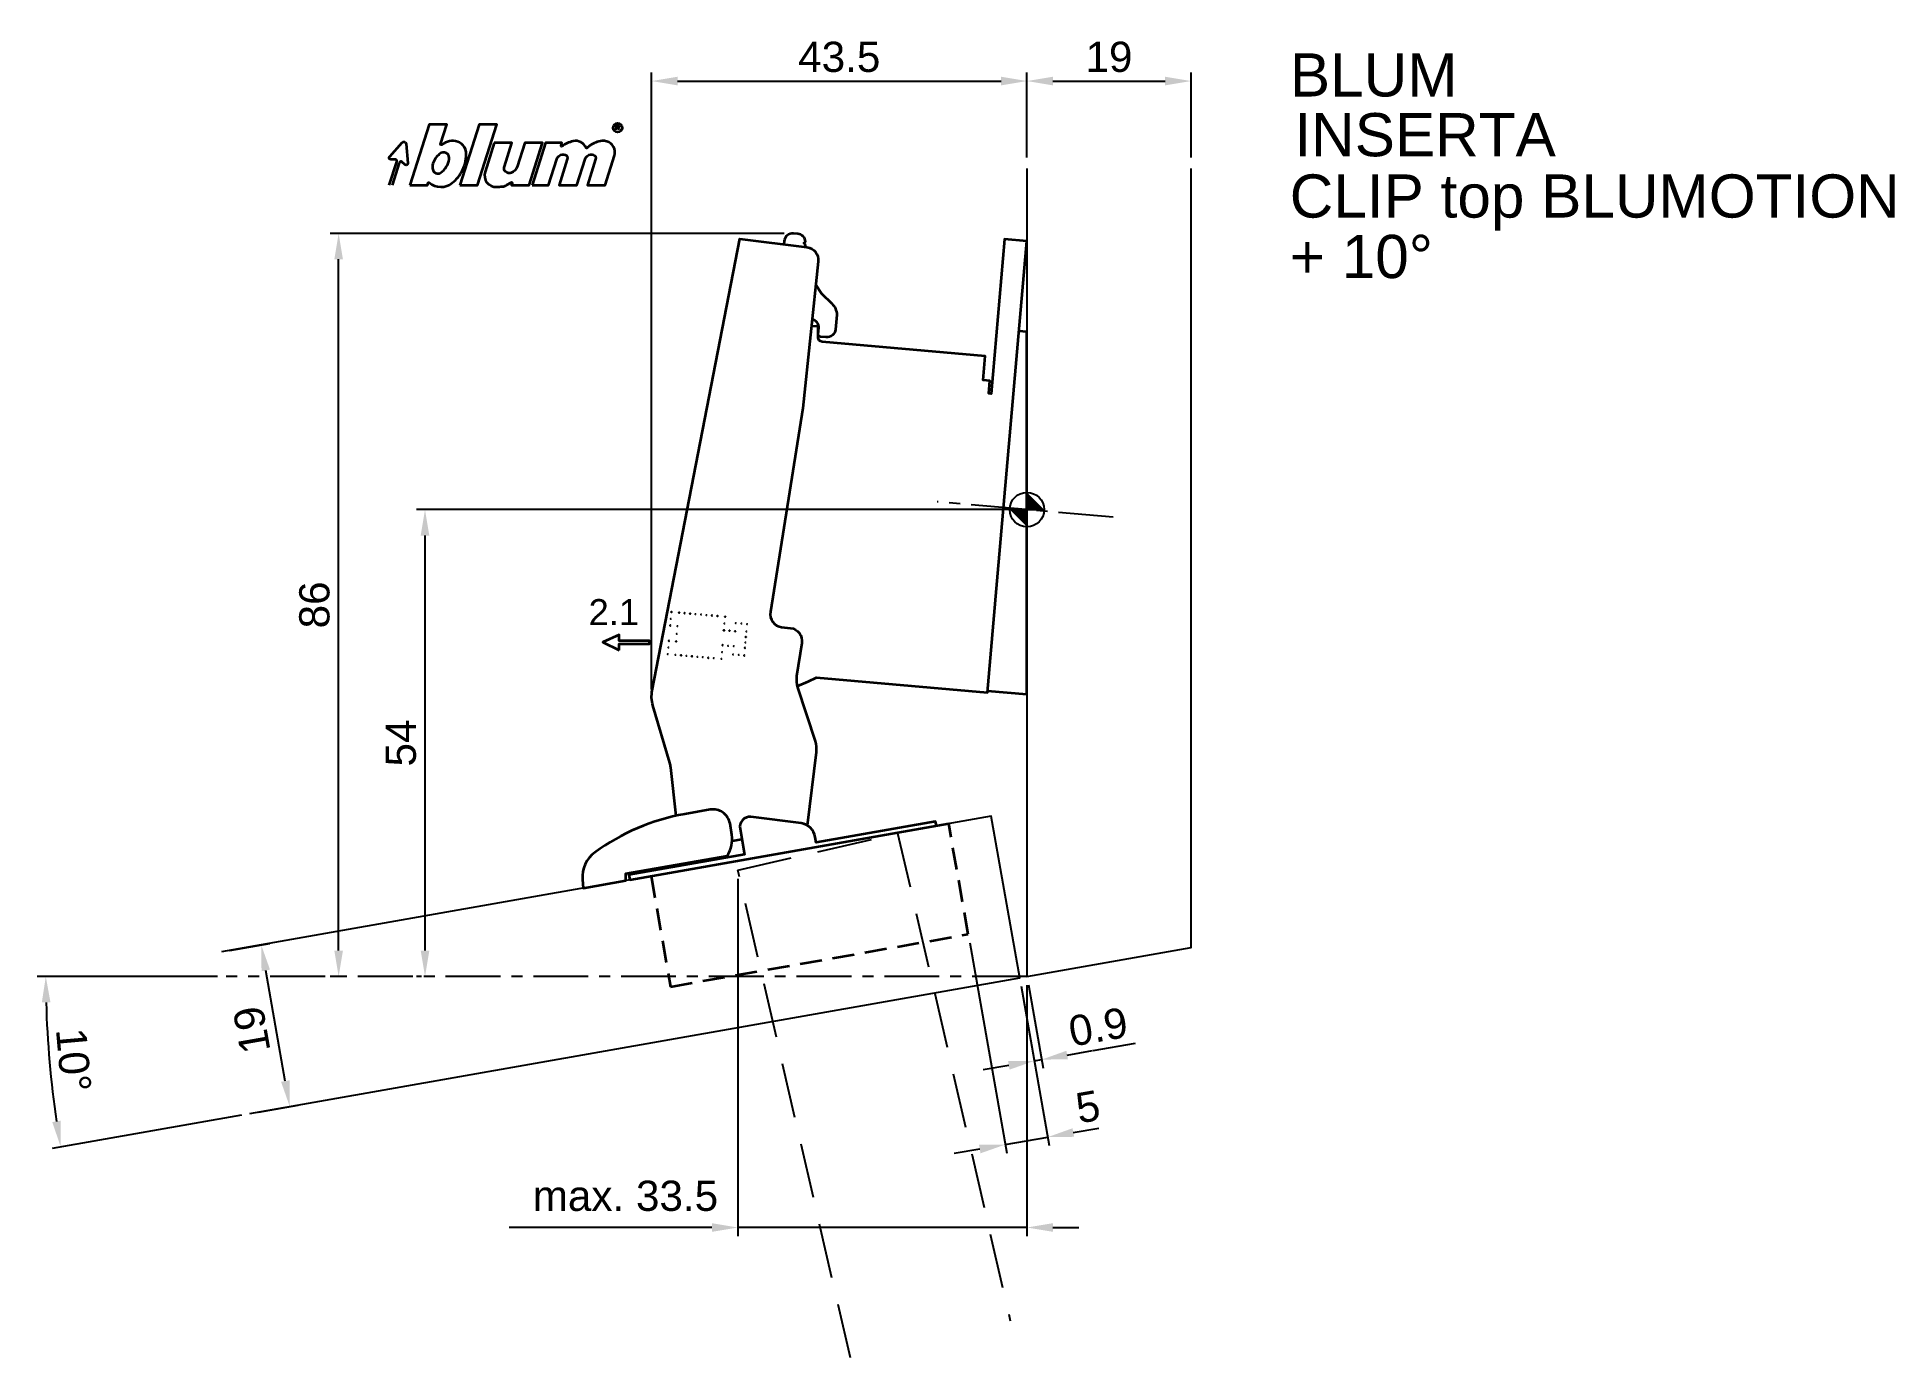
# Model space of a CAD drawing. Extents: x -115 to 100, y -98 to 55.
import ezdxf

# ---------------------------------------------------------------- set-up
doc = ezdxf.new("R2010")
doc.units = 0
doc.header["$PDMODE"] = 35
doc.header["$PDSIZE"] = 5
doc.linetypes.add('MITTE', pattern=[50.8, 31.75, -6.35, 6.35, -6.35])
doc.linetypes.add('STRICHLINIE', pattern=[19.05, 12.7, -6.35])
doc.layers.get('Defpoints').update_dxf_attribs({"linetype": 'CONTINUOUS'})
doc.layers.add('1', color=2, linetype='CONTINUOUS')
doc.layers.add('5', color=1, linetype='CONTINUOUS')
doc.layers.add('6', color=3, linetype='CONTINUOUS', lineweight=35)
doc.styles.add('Beschlag', font='ARIAL.TTF')
doc.dimstyles.new('Beschlag', dxfattribs={"dimtxt": 3.5, "dimasz": 3, "dimexe": 1, "dimexo": 1, "dimgap": 1, "dimtad": 1, "dimdec": 1, "dimdsep": 46, "dimtxsty": 'Beschlag', "dimcen": 2, "dimclrd": 256, "dimclre": 256, "dimclrt": 256, "dimadec": 1, "dimazin": 2, "dimtfac": 0.71, "dimtdec": 1, "dimtix": 1, "dimtmove": 2, "dimatfit": 0, "dimfxl": 0, "dimtolj": 1, "dimlwd": -1, "dimlwe": -1, "dimarcsym": 0})

# ---------------------------------------------------------------- blocks, each defined once
blk = doc.blocks.new('NullPunkt')
at = {"layer": '5'}
for points in [[(-2, 0), (2, 0)], [(0, 2), (0, -2)]]:
    blk.add_lwpolyline(points, dxfattribs=at)
blk.add_circle((0, 0), 2, dxfattribs=at)
for points in [[(0, 0), (-2, 0), (0, 2)], [(0, 0), (2, 0), (0, -2)]]:
    blk.add_solid(points, dxfattribs=at)
blk = doc.blocks.new('*D1')
at = {"layer": '1'}
for p, q in [((-43.46, -20.8), (-43.46, 50.62)), ((-40.46, 49.62), (-3, 49.62)), ((0, 40.78), (0, 50.62))]:
    blk.add_line(p, q, dxfattribs=at)
for points in [[(-40.46, 50.12), (-40.46, 49.12), (-43.46, 49.62)], [(-3, 50.12), (-3, 49.12), (0, 49.62)]]:
    blk.add_solid(points, dxfattribs=at)
at = {"layer": 'Defpoints', "color": 0}
for p in [(0, 49.62), (0, 39.78), (-43.46, -21.8)]:
    blk.add_point(p, dxfattribs=at)
at = {"layer": '1', "insert": (-21.73, 52.4), "char_height": 3.5, "attachment_point": 5, "style": 'Beschlag'}
blk.add_mtext('\\A1;43.5', dxfattribs=at)
blk = doc.blocks.new('*D2')
at = {"layer": '1'}
for p, q in [((0, 40.78), (0, 50.62)), ((3, 49.62), (16, 49.62)), ((19, 40.78), (19, 50.62))]:
    blk.add_line(p, q, dxfattribs=at)
for points in [[(3, 50.12), (3, 49.12), (0, 49.62)], [(16, 50.12), (16, 49.12), (19, 49.62)]]:
    blk.add_solid(points, dxfattribs=at)
at = {"layer": 'Defpoints', "color": 0}
for p in [(19, 49.62), (0, 39.78), (19, 39.78)]:
    blk.add_point(p, dxfattribs=at)
at = {"layer": '1', "insert": (9.5, 52.4), "char_height": 3.5, "attachment_point": 5, "style": 'Beschlag'}
blk.add_mtext('\\A1;19', dxfattribs=at)
blk = doc.blocks.new('*D3')
at = {"layer": '1'}
for p, q in [((-1, 0), (-70.7, 0)), ((-69.7, -51.05), (-69.7, -3)), ((-70.12, -54.05), (-70.7, -54.05))]:
    blk.add_line(p, q, dxfattribs=at)
for points in [[(-70.2, -3), (-69.2, -3), (-69.7, 0)], [(-70.2, -51.05), (-69.2, -51.05), (-69.7, -54.05)]]:
    blk.add_solid(points, dxfattribs=at)
at = {"layer": 'Defpoints', "color": 0}
for p in [(-69.7, 0), (0, 0), (-69.12, -54.05)]:
    blk.add_point(p, dxfattribs=at)
at = {"layer": '1', "insert": (-72.48, -27.02), "char_height": 3.5, "attachment_point": 5, "rotation": 90, "style": 'Beschlag'}
blk.add_mtext('\\A1;54', dxfattribs=at)
blk = doc.blocks.new('*D4')
at = {"layer": '1'}
for p, q in [((-28.12, 31.98), (-80.7, 31.98)), ((-79.7, -51.05), (-79.7, 28.98)), ((-79.91, -54.05), (-80.7, -54.05))]:
    blk.add_line(p, q, dxfattribs=at)
for points in [[(-80.2, 28.98), (-79.2, 28.98), (-79.7, 31.98)], [(-80.2, -51.05), (-79.2, -51.05), (-79.7, -54.05)]]:
    blk.add_solid(points, dxfattribs=at)
at = {"layer": 'Defpoints', "color": 0}
for p in [(-79.7, 31.98), (-27.12, 31.98), (-78.91, -54.05)]:
    blk.add_point(p, dxfattribs=at)
at = {"layer": '1', "insert": (-82.49, -11.03), "char_height": 3.5, "attachment_point": 5, "rotation": 90, "style": 'Beschlag'}
blk.add_mtext('\\A1;86', dxfattribs=at)
blk = doc.blocks.new('*D5')
at = {"layer": '1'}
for p, q in [((-33.48, -42.74), (-33.48, -84.11)), ((0, -55.05), (0, -84.11)), ((-36.48, -83.11), (-39.48, -83.11)), ((0, -83.11), (-33.48, -83.11)), ((3, -83.11), (6, -83.11))]:
    blk.add_line(p, q, dxfattribs=at)
for points in [[(-36.48, -82.61), (-36.48, -83.61), (-33.48, -83.11)], [(3, -82.61), (3, -83.61), (0, -83.11)]]:
    blk.add_solid(points, dxfattribs=at)
at = {"layer": 'Defpoints', "color": 0}
for p in [(-33.48, -41.74), (0, -54.05), (-33.48, -83.11)]:
    blk.add_point(p, dxfattribs=at)
at = {"layer": '1', "insert": (-46.49, -79.46), "char_height": 3.5, "attachment_point": 5, "style": 'Beschlag'}
blk.add_mtext('\\A1;max. 33.5', dxfattribs=at)
blk = doc.blocks.new('*D6')
at = {"layer": '1'}
for p, q in [((-92.29, -51.04), (-87.68, -50.22)), ((-85.88, -66.15), (-88.14, -53.35)), ((-88.99, -69.75), (-84.38, -68.93))]:
    blk.add_line(p, q, dxfattribs=at)
for points in [[(-88.63, -53.44), (-87.65, -53.26), (-88.66, -50.4)], [(-86.37, -66.24), (-85.39, -66.07), (-85.36, -69.11)]]:
    blk.add_solid(points, dxfattribs=at)
at = {"layer": 'Defpoints', "color": 0}
for p in [(-93.27, -51.21), (-88.66, -50.4), (-89.97, -69.92)]:
    blk.add_point(p, dxfattribs=at)
at = {"layer": '1', "insert": (-89.75, -60.24), "char_height": 3.5, "attachment_point": 5, "rotation": 100.004, "style": 'Beschlag'}
blk.add_mtext('\\A1;19', dxfattribs=at)
blk = doc.blocks.new('Logo_BLUM')
at = {"layer": '6', "color": 20, "linetype": 'Continuous'}
for points in [[(2.39, 0), (4.43, 0), (4.52, 0.26, -0.512391), (4.62, 0.29, 0.357881), (7.3, 0.25, 0.116336), (8.5, 1.76, 0.127435), (8.89, 3.85, 0.227045), (8.36, 4.79, 0.273775), (6.5, 4.93), (6.04, 4.67, -0.689828), (5.94, 4.76), (6.65, 7), (4.61, 7)], [(12.15, 4.9), (11.09, 1.53, 0.527578), (12.44, -0.2, -0.003338), (13.06, -0.17, 0.131781), (13.63, 0.02), (14.12, 0.32, -0.706223), (14.22, 0.24), (14.15, 0), (16.19, 0), (17.75, 4.9), (15.7, 4.9), (14.81, 2.11, -0.253672), (14.11, 1.42, -0.127823), (13.72, 1.42, -0.447747), (13.33, 2.15), (14.2, 4.9)], [(16.53, 0), (18.44, 0), (19.39, 3, -0.282196), (20.04, 3.56, -0.141376), (20.38, 3.52, -0.3938), (20.62, 2.99), (19.67, 0), (21.72, 0), (22.67, 3, -0.282189), (23.31, 3.56, -0.141385), (23.65, 3.52, -0.393792), (23.89, 2.99), (22.94, 0), (24.99, 0), (26.07, 3.42, 0.424526), (25.18, 5.07, 0.098115), (24.64, 5.11, 0.114777), (23.24, 4.6), (22.89, 4.28, -0.522588), (22.79, 4.31, 0.36711), (21.28, 5.09, 0.102012), (20, 4.5, -0.748324), (19.89, 4.58), (20, 4.9), (18.08, 4.9)], [(5.59, 3.39, 0.16703), (4.99, 2.14, 0.322673), (5.41, 1.39, 0.260102), (5.93, 1.42, 0.211929), (6.95, 3, 0.250706), (6.73, 3.62, 0.316796), (6.01, 3.72, 0.086595)]]:
    blk.add_lwpolyline(points, format="xyb", close=True, dxfattribs=at)
blk.add_lwpolyline([(8.18, 0), (10.23, 0), (12.45, 7), (10.4, 7)], close=True, dxfattribs=at)
for points in [[(26.26, 6.4), (26.26, 6.9), (26.52, 6.9, -0.975005), (26.53, 6.67, 0.014563), (26.45, 6.67), (26.26, 6.67), (26.45, 6.67), (26.52, 6.6), (26.57, 6.53), (26.62, 6.42)], [(0, 0), (0.86, 2.7, 0.480207), (0.67, 2.98), (0.19, 2.97, -0.689229), (0.05, 3.33), (1.49, 4.95, -0.685285), (1.94, 4.79), (2.15, 2.54, -0.636083), (1.84, 2.36), (1.47, 2.68, 0.560356), (1.16, 2.59), (0.34, 0)]]:
    blk.add_lwpolyline(points, format="xyb", dxfattribs=at)
blk.add_circle((26.44, 6.65), 0.527, dxfattribs=at)
blk = doc.blocks.new('*D9')
at = {"layer": '1'}
for p, q in [((-6.63, -50.14), (-2.33, -74.49)), ((-0.66, -55.18), (2.59, -73.62)), ((-2.51, -73.51), (2.42, -72.64)), ((5.37, -72.12), (8.33, -71.59)), ((-5.46, -74.03), (-8.42, -74.55))]:
    blk.add_line(p, q, dxfattribs=at)
for points in [[(5.28, -71.62), (5.46, -72.61), (2.42, -72.64)], [(-5.55, -73.53), (-5.38, -74.52), (-2.51, -73.51)]]:
    blk.add_solid(points, dxfattribs=at)
at = {"layer": 'Defpoints', "color": 0}
for p in [(-6.8, -49.16), (-0.84, -54.2), (2.42, -72.64)]:
    blk.add_point(p, dxfattribs=at)
at = {"layer": '1', "insert": (7.06, -69.14), "char_height": 3.5, "attachment_point": 5, "rotation": 10.004, "style": 'Beschlag'}
blk.add_mtext('\\A1;5', dxfattribs=at)
blk = doc.blocks.new('*D10')
at = {"layer": '1'}
for p, q in [((-0.66, -55.18), (1.03, -64.8)), ((0.18, -55.03), (1.87, -64.65)), ((-2.09, -64.34), (-5.05, -64.86)), ((0.86, -63.82), (1.7, -63.67)), ((4.65, -63.15), (7.61, -62.63))]:
    blk.add_line(p, q, dxfattribs=at)
for points in [[(-2.18, -63.84), (-2.01, -64.83), (0.86, -63.82)], [(4.57, -62.65), (4.74, -63.64), (1.7, -63.67)]]:
    blk.add_solid(points, dxfattribs=at)
at = {"layer": 'Defpoints', "color": 0}
for p in [(-0.84, -54.2), (0, -54.05), (1.7, -63.67)]:
    blk.add_point(p, dxfattribs=at)
at = {"layer": '1', "insert": (8.25, -59.89), "char_height": 3.5, "attachment_point": 5, "rotation": 10.004, "style": 'Beschlag'}
blk.add_mtext('\\A1;0.9', dxfattribs=at)
blk = doc.blocks.new('Seitliche Verstellung')
at = {"layer": '6'}
for centre in [(78.74, 49.8), (79.64, 49.8), (80.27, 49.8), (80.91, 49.8), (81.54, 49.8), (82.18, 49.8), (82.81, 49.8), (83.45, 49.8), (84.08, 49.8), (84.98, 49.8), (78.74, 49.02), (78.74, 48.24), (79.57, 48.24), (79.57, 47.35), (84.98, 49.01), (84.98, 48.22), (85.63, 48.23), (86.28, 49.17), (86.28, 48.22), (86.93, 49.17), (87.58, 49.17), (87.58, 48.31), (87.58, 47.67), (78.74, 46.46), (78.74, 45.68), (79.57, 46.46), (84.98, 46.48), (84.98, 45.69), (85.63, 46.48), (86.28, 46.48), (86.28, 45.53), (86.93, 45.53), (87.58, 47.03), (87.58, 46.4), (87.58, 45.53), (78.74, 44.9), (79.64, 44.9), (80.28, 44.9), (80.91, 44.9), (81.55, 44.9), (82.18, 44.9), (82.82, 44.9), (83.45, 44.9), (84.09, 44.9), (84.98, 44.9)]:
    blk.add_circle(centre, 0.00604, dxfattribs=at)
blk = doc.blocks.new('*D37')
at = {"layer": '1'}
for p, q in [((-93.73, -54.05), (-114.61, -54.05)), ((-90.96, -70.09), (-112.87, -73.96))]:
    blk.add_line(p, q, dxfattribs=at)
blk.add_arc((0, -54.05), 113.61, 181.513, 188.491, dxfattribs=at)
for points in [[(-114.07, -57.06), (-113.07, -57.04), (-113.61, -54.05)], [(-111.87, -70.74), (-112.86, -70.9), (-111.88, -73.79)]]:
    blk.add_solid(points, dxfattribs=at)
at = {"layer": 'Defpoints', "color": 0}
for p in [(-92.73, -54.05), (-0.84, -54.2), (0, -54.05), (-113.42, -60.66), (-89.97, -69.92)]:
    blk.add_point(p, dxfattribs=at)
at = {"layer": '1', "insert": (-110.4, -63.71), "char_height": 3.5, "attachment_point": 5, "rotation": 275.002, "style": 'Beschlag'}
blk.add_mtext('\\A1;10°', dxfattribs=at)

msp = doc.modelspace()

# ---------------------------------------------------------------- linework, layer by layer
at = {"layer": '1'}
for p, q in [((7.66, -62.62), (12.58, -61.75)), ((-39.48, -83.11), (-59.95, -83.11))]:
    msp.add_line(p, q, dxfattribs=at)
at = {"layer": '5', "linetype": 'MITTE', "ltscale": 0.2}
for p, q in [((9.98, -0.88), (-10.41, 0.92)), ((0, -54.05), (-92.73, -54.05))]:
    msp.add_line(p, q, dxfattribs=at)
at = {"layer": '5'}
for points in [[(0, 39.48), (0, -54.05), (19, -50.7), (19, 39.48)], [(-89.97, -69.92), (-0.84, -54.2), (-4.14, -35.49), (-93.27, -51.21)]]:
    msp.add_lwpolyline(points, dxfattribs=at)
at = {"layer": '5', "linetype": 'STRICHLINIE', "ltscale": 0.5}
msp.add_lwpolyline([(-20.44, -98.2), (-33.48, -41.74), (-14.97, -37.47), (-1.93, -93.92)], dxfattribs=at)
at = {"layer": '6'}
msp.add_line((-33.01, -38.19), (-34.15, -38.39), dxfattribs=at)
at = {"layer": '6', "linetype": 'Continuous'}
for points in [[(-40.62, -35.44), (-41.25, -29.84, 0.043841), (-41.35, -29.32), (-43.31, -22.68, -0.131145), (-43.38, -20.92), (-33.24, 31.34), (-25.48, 30.39, -0.409111), (-24.17, 28.74), (-25.96, 11.76), (-29.7, -11.84), (-29.7, -11.84, 0.428532), (-28.41, -13.59), (-27.36, -13.71, -0.424011), (-26.07, -15.44), (-26.68, -19.29, 0.109916), (-26.55, -20.59), (-26.55, -20.59), (-24.54, -26.8, -0.109518), (-24.41, -28.09), (-25.45, -36.55)], [(-24.46, 26.02), (-23.77, 25.01), (-22.59, 23.86, -0.199029), (-22.02, 22.55), (-22.17, 20.86, -0.414213), (-23.25, 19.95), (-23.9, 20.01, -0.414197), (-24.17, 20.33), (-24.11, 21.03, 0.391997), (-24.88, 22.02)]]:
    msp.add_lwpolyline(points, format="xyb", dxfattribs=at)
at = {"layer": '6'}
for points in [[(-25.66, 30.42), (-25.64, 30.65), (-25.83, 30.87), (-25.63, 31.03, 0.361254), (-26.54, 31.93), (-27.03, 31.98, 0.414214), (-28.12, 31.07), (-28.15, 30.72)], [(-26.6, -20.43), (-25.34, -19.9), (-24.38, -19.45), (-4.58, -21.18), (-3.44, -8.24), (-0.01, 31.07), (-2.6, 31.3), (-4.16, 13.41), (-4.41, 13.43), (-4.28, 14.93), (-5.08, 14.99), (-4.83, 17.78), (-23.73, 19.44, -0.388879), (-24.19, 19.94), (-24.19, 21.19), (-24.96, 21.24)], [(-10.49, -36.61), (-10.58, -36.11), (-24.41, -38.55), (-24.53, -37.9, 0.312987), (-26.13, -36.29), (-31.96, -35.56, 0.486363), (-33.22, -36.96), (-32.7, -39.91), (-32.71, -39.91), (-46.1, -42.27), (-45.99, -42.87), (-9.06, -36.35)]]:
    msp.add_lwpolyline(points, format="xyb", dxfattribs=at)
msp.add_lwpolyline([(-4.56, -20.98), (0, -21.38), (0, 20.58), (-0.92, 20.66)], dxfattribs=at)
msp.add_lwpolyline([(-47.2, -16.25), (-47.2, -15.55), (-43.71, -15.55), (-43.71, -15.18), (-47.2, -15.18), (-47.2, -14.48), (-49.1, -15.36)], close=True, dxfattribs=at)
at = {"layer": '6', "flags": 128}
msp.add_lwpolyline([(-34.38, -36.35, 0.414214), (-36.7, -34.73), (-39.63, -35.25, 0.114125), (-50.04, -39.68, 0.262579), (-51.46, -42.81), (-51.37, -43.82), (-46.45, -42.95), (-46.45, -42.14), (-34.73, -40.07, 0.191102), (-34.18, -37.63), (-34.38, -36.35)], format="xyb", dxfattribs=at)
at = {"layer": '6', "linetype": 'STRICHLINIE', "ltscale": 0.2}
msp.add_lwpolyline([(-43.53, -42.43), (-41.27, -55.23), (-6.8, -49.16), (-9.06, -36.35)], dxfattribs=at)

# ---------------------------------------------------------------- block references
at = {"layer": '5', "rotation": 90}
msp.add_blockref('NullPunkt', (0, 0), dxfattribs=at)
at = {"layer": '6'}
msp.add_blockref('Logo_BLUM', (-73.84, 37.57), dxfattribs=at)
at = {"layer": '6', "rotation": 355}
msp.add_blockref('Seitliche Verstellung', (-123.94, -54.6), dxfattribs=at)

# ---------------------------------------------------------------- texts
at = {"layer": '1', "linetype": 'Continuous', "style": 'Beschlag'}
for s, p in [('BLUM', (30.45, 47.83)), ('CLIP top BLUMOTION', (30.43, 33.81)), ('+ 10%%D', (30.43, 26.81))]:
    msp.add_text(s, height=5, dxfattribs=at).set_placement(p)
at = {"layer": '1', "attachment_point": 1, "style": 'Beschlag'}
for s, insert, char_height, width in [('INSERTA', (30.97, 45.91), 5, 110.7908), ('2.1', (-50.75, -10.36), 3, 7.1)]:
    msp.add_mtext(s, dxfattribs=dict(at, insert=insert, char_height=char_height, width=width))

# ---------------------------------------------------------------- dimensions: what is measured, and where the dimension line sits
at = {"layer": '1'}
for base, p1, p2, angle, picture, middle in [((0, 49.62), (-43.46, -21.8), (0, 39.78), 180, '*D1', (-21.73, 52.4)), ((19, 49.62), (0, 39.78), (19, 39.78), 180, '*D2', (9.5, 52.4)), ((-79.7, 31.98), (-78.91, -54.05), (-27.12, 31.98), 90, '*D4', (-82.49, -11.03)), ((-69.7021, 0), (-69.1206, -54.049), (0, 0), 90, '*D3', (-72.482, -27.0245)), ((-88.66, -50.4), (-89.97, -69.92), (-93.27, -51.21), 100.004, '*D6', (-89.75, -60.24))]:
    dim = msp.add_linear_dim(base=base, p1=p1, p2=p2, angle=angle, dimstyle='Beschlag', dxfattribs=at)
    dim.commit()
    dim.dimension.update_dxf_attribs({"geometry": picture, "text_midpoint": middle})
dim = msp.add_linear_dim(base=(-33.48, -83.11), p1=(0, -54.05), p2=(-33.48, -41.74), angle=180, text='max. 33.5', dimstyle='Beschlag', dxfattribs=at)
dim.commit()
dim.dimension.update_dxf_attribs({"geometry": '*D5', "text_midpoint": (-46.49, -79.46), "dimtype": 160})
for base, p1, p2, picture, middle in [((2.42, -72.64), (-6.8, -49.16), (-0.84, -54.2), '*D9', (7.06, -69.14)), ((1.7, -63.67), (-0.84, -54.2), (0, -54.05), '*D10', (8.25, -59.89))]:
    dim = msp.add_linear_dim(base=base, p1=p1, p2=p2, angle=10.004, dimstyle='Beschlag', dxfattribs=at)
    dim.commit()
    dim.dimension.update_dxf_attribs({"geometry": picture, "text_midpoint": middle, "dimtype": 160})
dim = msp.add_angular_dim_2l(base=(-113.42, -60.66), line1=((0, -54.05), (-92.73, -54.05)), line2=((-89.97, -69.92), (-0.84, -54.2)), dimstyle='Beschlag', dxfattribs=at)
dim.commit()
dim.dimension.update_dxf_attribs({"geometry": '*D37', "text_midpoint": (-110.4, -63.71)})

doc.saveas('drawing.dxf')
